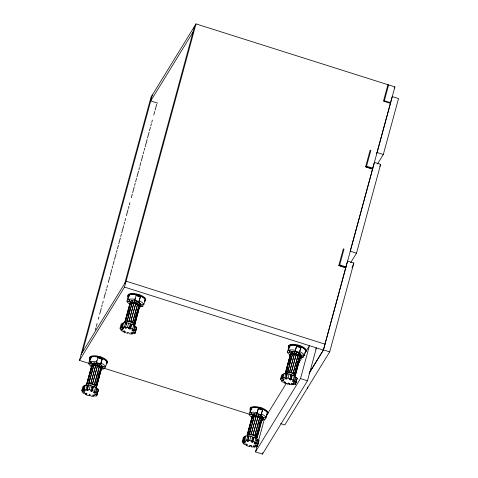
<?xml version="1.0" encoding="UTF-8"?>
<svg xmlns="http://www.w3.org/2000/svg" width="478" height="478" viewBox="0 0 478 478"><rect width="100%" height="100%" fill="white"/><g stroke="black" fill="none" stroke-linecap="round" stroke-linejoin="round"><path stroke-width="0.72" d="M87.659 385.674L86.62 384.748L86.649 383.971L92.164 363.662L93.258 363.244L92.947 363.125L87.432 383.428L87.743 383.553L86.649 383.971M92.164 363.662L92.451 364.469M95.743 387.64L95.433 387.515L96.526 387.096L102.071 366.011L101.037 365.09L101.348 365.114L100.488 367.104M96.526 387.096L101.324 369.44L101.354 368.658L100.314 367.731L100.631 367.755L95.833 385.417L95.516 385.393L96.466 381.898M101.497 368.807L102.071 366.011M125.618 323.331L125.929 323.355L124.889 322.435L124.919 321.652L129.717 303.99L130.811 303.572L130.5 303.446L125.702 321.108L126.013 321.234L124.919 321.652M129.687 304.773L129.717 303.99M130.38 302.813L130.745 301.469L130.434 301.349L130.721 302.15M134.013 325.321L133.703 325.201L134.796 324.783L139.624 306.338L137.527 304.558L135.585 303.918L130.787 321.58L132.729 322.22L138.244 301.911L139.618 302.795L134.103 323.098L133.786 323.074L134.826 324M134.796 324.783L139.624 306.338M139.767 306.488L140.341 303.691L139.307 302.771L139.618 302.795M247.449 435.625L247.162 434.819L252.133 416.529L252.444 416.655L247.473 434.944L247.162 434.819M252.133 416.529L247.132 435.601M252.653 415.298L252.683 414.516L253.77 414.097L253.465 413.972L247.945 434.281L248.255 434.406L247.473 434.944M256.256 438.493L255.951 438.368L257.039 437.95L261.866 419.511L259.638 417.82L254.84 435.482L253.029 434.747L257.965 416.995L255.993 416.529L251.195 434.191L255.497 418.955M261.836 420.287L261.866 419.511M262.189 418.985L262.589 416.864L261.55 415.944L261.185 417.282M286.442 374.208L285.402 373.282L285.432 372.505L290.953 352.196L292.04 351.778L291.735 351.653L286.214 371.962L286.525 372.087L285.432 372.505M285.402 373.282L290.23 354.843L291.323 354.425L291.012 354.3C292.799 354.389 297.382 353.29 295.673 356.343M294.526 376.174L294.215 376.049L295.308 375.63L300.859 354.545L299.82 353.624L299.455 354.969M295.308 375.63L300.106 357.968L300.136 357.191L299.097 356.265L299.413 356.289L294.615 373.951L294.299 373.927L294.872 371.83M300.459 356.672L300.859 354.545M89.428 363.549L79.479 360.4L150.988 97.213L196.01 23.9L394.906 86.912L323.403 350.099L309.039 373.479M82.437 352.28L152.339 95.014M95.373 329.957L95.959 327.8M96.347 326.36L97.13 323.486M98.301 319.173L98.886 317.022M99.669 314.142L101.228 308.394M101.617 306.954L102.208 304.803M102.597 303.363L103.182 301.206M103.965 298.332L105.524 292.578M105.919 291.144L106.504 288.987M106.893 287.547L107.478 285.39M108.261 282.516L109.821 276.768M110.215 275.328L111.774 269.58M112.163 268.14L112.748 265.983M113.143 264.549L114.117 260.952M114.511 259.518L116.07 253.764M116.459 252.33L117.05 250.173M117.439 248.733L118.413 245.142M118.807 243.702L120.366 237.954M120.761 236.514L121.346 234.357M121.735 232.923L123.688 225.736M124.077 224.296L124.662 222.139M125.057 220.705L125.642 218.548M126.419 215.674L127.984 209.92M128.373 208.486L128.958 206.329M129.353 204.889L129.938 202.732M131.307 197.701L132.281 194.11M132.669 192.67L134.234 186.922M134.623 185.482L135.208 183.325M135.603 181.885L136.577 178.294M136.965 176.854L138.53 171.106M138.919 169.666L139.504 167.515M139.899 166.075L140.873 162.478M141.261 161.044L142.826 155.29M143.215 153.856L143.8 151.699M144.195 150.259L144.78 148.102M145.169 146.668L147.122 139.48M147.511 138.04L149.076 132.292M149.465 130.853L150.445 127.262M150.833 125.822L151.418 123.665M151.807 122.231L152.392 120.074M153.761 115.043L154.741 111.446M155.129 110.012L156.688 104.258M91.334 366.345A8.676 3.262 15.2 0 1 88.693 363.388L89.972 358.667M85.658 394.392L87.086 393.968L86.01 393.394L84.588 393.818L82.969 392.952L82.521 392.056L84.815 392.378L84.516 391.787L82.222 391.464L81.774 390.568L82.885 386.475L85.359 385.119L90.348 385.435L95.522 387.27L98.45 389.767L97.082 394.607L94.746 393.944L94.572 394.44L96.915 395.097L96.658 395.85L95.164 396.053L93.563 394.995L92.577 395.133L94.178 396.19L92.684 396.399L90.808 396.005L90.695 395.037L89.195 394.72L89.308 395.688L87.277 395.258L85.658 394.392L86.004 393.131M88.693 363.388L90.659 364.027L91.657 362.563L89.691 361.924L90.975 357.203A8.676 3.262 15.2 0 1 98.133 357.084L96.389 362.485L100.631 363.866L102.376 358.464A8.676 3.262 15.2 0 1 106.803 362.348L105.519 367.068L103.553 366.429L102.555 367.893L104.521 368.532L104.885 367.188M82.7 390.06L83.728 386.278L84.343 385.943L83.315 389.719L85.413 390.634L84.797 390.974L82.7 390.06L81.774 390.568M90.659 364.027L91.208 362.001M83.315 389.719L84.248 389.212L85.359 385.119M86.62 384.748L90.993 368.663M91.591 366.459L91.418 367.092L91.447 366.309L92.541 365.891L92.23 365.766L95.6 365.831L90.802 383.493L95.773 365.204M86.96 384.097L91.931 365.801M92.111 365.132L92.475 363.788M86.124 389.331L87.145 385.555L88.388 385.632L87.36 389.409L88.275 390.49L87.032 390.412L86.124 389.331L84.248 389.212M88.502 380.757L89.069 378.654M90.402 373.76L90.969 371.663M91.352 370.265L91.925 368.168M92.254 366.943L92.541 365.891M90.802 383.493L88.848 383.207L93.646 365.545M92.947 363.125L94.363 362.898L93.628 364.947M87.032 390.412L88.06 386.63L87.145 385.555M88.974 383.362L93.772 365.7M93.939 365.067L94.363 362.898M100.631 367.755L99.257 366.877L94.459 384.533L92.517 383.9L98.169 363.501L96.198 363.035L95.648 365.049L99.293 366.339L99.974 364.23L101.348 365.114M96.389 362.485L96.938 360.46M95.959 364.529L96.198 363.035M87.36 389.409L89.237 389.528L90.348 385.435M89.308 395.688L89.649 394.428M92.517 383.9L96.699 368.508M96.885 367.809L97.446 366.142L95.481 365.676M97.488 365.61L98.169 363.501M91.178 390.215L92.206 386.439L93.491 386.893L92.463 390.669L91.77 391.41L90.479 390.956L91.178 390.215L89.237 389.528M91.77 391.41L92.792 387.634L93.491 386.893M94.327 384.629L99.257 366.877M99.293 366.339L99.974 364.23M100.631 363.866L102.376 358.464M96.849 380.5L97.416 378.403M97.799 377.005L99.316 371.406M97.082 394.607L97.339 393.854L96.239 392.922L97.261 389.14L96.532 388.518L95.51 392.301L94.405 391.363L95.522 387.27M96.556 386.32L96.245 386.296L101.76 365.993M97.357 382.776L97.93 380.679M98.307 379.281L98.88 377.184M124.764 283.364L194.66 26.099M102.555 367.893L102.919 366.548M79.479 360.4L124.501 287.087L196.01 23.9M96.658 395.85L97.942 391.321M129.604 304.026A8.676 3.262 15.2 0 1 126.963 301.068L128.241 296.348M124.268 330.812L123.927 332.073L125.356 331.648L124.28 331.081L122.858 331.499L121.239 330.633L120.791 329.736L123.085 330.059L122.786 329.467L120.492 329.145L120.038 328.249L121.155 324.156L123.629 322.799L128.618 323.116L133.792 324.95L136.72 327.448L135.352 332.288L133.015 331.63L132.842 332.12L135.184 332.784L136.379 328.505M126.963 301.068L128.929 301.708L129.926 300.244L127.961 299.604L129.245 294.884A8.676 3.262 15.2 0 1 136.403 294.765L134.659 300.166L138.901 301.546L140.646 296.145A8.676 3.262 15.2 0 1 145.073 300.029L143.788 304.749L141.823 304.11L140.819 305.579L142.791 306.219L143.34 304.193M120.97 327.741L121.998 323.959L122.613 323.624L121.585 327.4L123.683 328.314L123.067 328.655L120.97 327.741L120.038 328.249M128.929 301.708L129.478 299.682M121.585 327.4L122.517 326.892L123.629 322.799M129.891 303.363L130.434 301.349M123.067 328.655L123.408 327.394M124.889 322.435L129.263 306.344M129.401 305.818L129.861 304.139M125.23 321.778L130.201 303.488M131.217 300.805L130.673 302.819C132.645 303.859 133.876 299.336 131.217 300.805L131.528 300.931M125.302 328.093L124.394 327.012L125.415 323.236L126.658 323.313L125.302 328.093L126.545 328.171L125.63 327.089L129.448 327.896L130.476 324.12L131.761 324.574L130.733 328.356L130.04 329.091L128.749 328.637L129.436 326.115M127.722 314.936L128.289 312.839M128.672 311.441L129.239 309.344M129.072 321.174L133.75 303.357L129.072 321.174L127.118 320.887L132.633 300.584M127.244 321.043L132.042 303.381L130.5 303.446M134.043 302.885L134.467 300.716L136.439 301.182L135.758 303.291M134.659 300.166L135.208 298.141M134.222 302.21L134.467 300.716M127.507 327.209L128.618 323.116M135.937 302.616L136.439 301.182M130.787 321.58L135.716 303.829L133.75 303.357M130.04 329.091L131.062 325.315L131.761 324.574M132.597 322.309L138.244 301.911M138.901 301.546L140.646 296.145M134.169 321.676L134.736 319.579M135.119 318.181L136.636 312.588M137.019 311.184L137.586 309.087M135.609 331.541L134.509 330.603L135.531 326.821L134.802 326.205L133.78 329.981L132.675 329.043L133.792 324.95M134.509 330.603L132.526 330.656L132.866 329.396M134.515 323.976L139.313 306.314M139.48 305.687L140.03 303.673M135.059 322.56L136.577 316.962M136.959 315.564L137.527 313.466M137.909 312.068L138.668 309.266M138.859 308.567L139.14 307.521M139.797 305.711L140.341 303.691M123.927 332.073L127.578 333.369L127.465 332.401L128.964 332.718L129.078 333.686L130.954 334.08L132.448 333.871L132.788 332.616M132.448 333.871L130.847 332.813L131.832 332.676L133.434 333.734L134.927 333.53L135.854 330.119M251.846 417.198A8.676 3.262 15.2 0 1 249.205 414.241L250.49 409.515M243.374 441.648L243.033 442.909L245.328 443.231L245.035 442.634L242.734 442.311L242.286 441.415L243.398 437.322L245.871 435.972L250.86 436.289L256.035 438.117L258.962 440.614L257.17 446.697L255.676 446.906L254.075 445.843L253.089 445.98L254.69 447.044L255.031 445.783M249.205 414.241L251.171 414.88L252.169 413.416L250.203 412.777L251.488 408.051A8.676 3.262 15.2 0 1 258.652 407.937L256.901 413.339L261.143 414.719L262.888 409.317A8.676 3.262 15.2 0 1 267.316 413.201L266.031 417.921L264.065 417.282L263.067 418.746L265.033 419.385L265.583 417.36M243.212 440.907L244.24 437.131L244.856 436.796L243.828 440.573L245.925 441.487L245.31 441.821L243.212 440.907L242.286 441.415M251.171 414.88L251.721 412.855M243.828 440.573L244.76 440.065L245.871 435.972M252.318 415.86L252.683 414.516M252.623 415.985L252.987 414.641M246.636 440.184L247.664 436.402L248.901 436.48L247.879 440.262L248.787 441.337L247.55 441.26L246.636 440.184L244.76 440.065M248.638 433.002L249.205 430.905M249.588 429.507L250.155 427.41M251.488 422.516L252.055 420.413M252.766 417.79L253.053 416.744L252.743 416.619L256.118 416.685L255.688 418.256M250.161 445.275L249.821 446.536L247.789 446.105L246.17 445.245L246.517 443.984M251.314 434.341L249.361 434.06L254.876 413.751L253.465 413.972M247.55 441.26L248.572 437.484L247.664 436.402M249.486 434.209L254.876 413.751M256.71 413.882L256.286 416.051L256.71 413.882L258.682 414.348L253.029 434.747M256.901 413.339L258.186 408.612L262.428 409.993L262.888 409.317M247.879 440.262L249.749 440.375L250.86 436.289M258.682 414.348L258.001 416.458L256.16 415.902M251.691 441.069L252.719 437.292L254.003 437.746L252.982 441.523L252.282 442.264L250.998 441.803L251.691 441.069L249.749 440.375M252.282 442.264L253.31 438.487L254.003 437.746M254.69 447.044L251.32 446.852L251.661 445.592M257.552 430.654L256.029 436.247L256.345 436.271L261.86 415.962C260.044 413.303 258.741 418.113 261.317 417.981L261 417.957M254.84 435.482L260.492 415.083M261.143 414.719L262.428 409.993M257.929 429.25L258.502 427.153M258.879 425.755L260.402 420.162M257.427 445.95L255.091 445.293L255.258 444.797L257.594 445.454L257.851 444.707L256.752 443.769L257.779 439.993L257.05 439.372L256.023 443.148L254.923 442.21L256.035 438.117M256.752 443.769L254.768 443.823L255.109 442.562M257.068 437.167L256.758 437.149L262.273 416.84M258.443 431.532L259.01 429.435M259.393 428.031L259.96 425.934M261.245 421.214L261.532 420.162M262.589 416.864L261.729 418.853M257.039 437.95L262.01 419.66M263.067 418.746L263.432 417.396M315.647 349.149L316.424 347.888L307.485 380.787L262.458 454.1L255.479 451.889L258.006 442.592M258.395 441.164L264.226 419.708M257.17 446.697L258.962 440.614M290.116 354.879A8.676 3.262 15.2 0 1 287.475 351.922L288.76 347.201M284.786 381.665L284.44 382.926L285.868 382.502L284.798 381.928L283.37 382.352L281.751 381.486L281.303 380.59L283.597 380.912L283.305 380.315L281.004 379.992L280.556 379.096L281.667 375.003L284.141 373.653L289.13 373.969L294.305 375.804L297.232 378.295L295.864 383.135L293.528 382.478L293.361 382.974L295.697 383.631L295.44 384.378L293.946 384.587L292.345 383.523L291.359 383.661L292.96 384.724L293.301 383.464M287.475 351.922L289.441 352.561L290.439 351.097L288.473 350.458L289.758 345.731A8.676 3.262 15.2 0 1 296.916 345.618L295.171 351.019L299.413 352.4L301.158 346.998A8.676 3.262 15.2 0 1 305.585 350.882L304.301 355.602L302.335 354.963L301.337 356.427L303.303 357.066L303.853 355.046M281.482 378.588L282.51 374.812L283.125 374.477L282.098 378.253L284.195 379.168L283.579 379.508L281.482 378.588L280.556 379.096M289.441 352.561L289.991 350.535M282.098 378.253L283.03 377.745L284.141 373.653M262.458 454.1L262.846 452.672M285.742 372.631L290.714 354.335M290.893 353.666L291.257 352.322M284.906 377.865L285.934 374.089L287.17 374.166L286.149 377.943L287.057 379.024L285.82 378.94L284.906 377.865L283.03 377.745M286.716 371.388L287.475 368.586M288.808 363.692L289.375 361.595M289.758 360.197L290.325 358.094M291.861 352.453L291.496 353.792L291.186 353.672M294.245 354.891L289.584 372.027L287.756 371.89L292.428 354.079M291.735 351.653L293.145 351.432L292.411 353.475M285.82 378.94L286.842 375.164L285.934 374.089M287.756 371.89L292.554 354.234M292.721 353.601L293.145 351.432M289.584 372.027L294.98 351.563L296.952 352.035L291.299 372.434L293.241 373.067L298.039 355.405L299.413 356.289M295.721 348.994L296.27 346.968M286.149 377.943L288.019 378.062L289.13 373.969M294.98 351.563L294.556 353.732L298.081 354.873L298.756 352.764L300.13 353.648L299.581 355.662M284.44 382.926L288.091 384.216L288.431 382.962M291.299 372.434L295.482 357.042M296.27 354.138L296.952 352.035M289.961 378.749L290.988 374.973L292.273 375.427L291.251 379.203L290.552 379.944L289.268 379.49L289.961 378.749L288.019 378.062M290.552 379.944L291.58 376.168L292.273 375.427M292.96 384.724L289.59 384.533L289.931 383.278M293.11 373.163L298.756 352.764M299.413 352.4L301.158 346.998M295.249 370.432L295.822 368.335M296.199 366.937L297.722 361.338M298.099 359.94L298.672 357.843M295.864 383.135L296.121 382.388L295.022 381.45L296.049 377.674L295.32 377.052L294.293 380.829L293.193 379.896L294.305 375.804M295.338 374.854L295.028 374.83L300.543 354.521M295.189 374.806L295.762 372.709M296.139 371.31L297.663 365.718M298.039 364.314L298.613 362.216M301.337 356.427L301.702 355.076M295.44 384.378L296.724 379.855M255.479 451.889L300.507 378.576L309.445 345.678L304.785 353.26M387.927 84.702L383.458 101.151L390.436 103.362M339.553 265.535L344.023 249.086L343.324 248.865L338.765 265.643L345.743 267.853M366.369 166.84L370.838 150.391L370.139 150.17L365.58 166.947L372.559 169.158M384.157 101.372L388.626 84.923M309.433 372.655L323.415 349.89L347.548 261.066L353.828 263.055L329.695 351.88L284.822 424.954L280.634 423.627M376.27 153.767L377.046 152.5L392.241 96.574L398.521 98.564L383.326 154.49L377.471 164.02M356.51 253.185L380.643 164.36L374.364 162.371L350.231 251.195L356.51 253.185L350.709 262.637M97.769 391.757L98.45 389.767M136.039 329.438L136.72 327.448M134.927 333.53L135.184 332.784M296.551 380.285L297.232 378.295M379.867 166.452L380.643 164.36M307.258 388.417L307.778 387.025M352.017 267.931L353.828 263.055M193.052 32.02L150.725 100.936L157.704 103.146M81.087 354.479L126.114 281.166L325.01 344.178M394.231 88.012L394.906 86.912M265.971 416.463L286.155 383.595M298.188 364.003L302.454 357.054M136.403 294.765L135.943 295.446L140.179 296.826M98.133 357.084L97.673 357.765L101.91 359.145M128.749 328.637L129.448 327.896M92.206 386.439L91.507 387.174L92.792 387.634M290.988 374.973L290.289 375.708L291.58 376.168M137.562 304.02L139.068 304.809L138.757 304.785M298.039 355.405L296.097 354.772M253.053 416.744L251.96 417.163L252.247 417.963M246.17 445.245L247.598 444.821L246.529 444.247L245.1 444.671L243.481 443.805L243.033 442.909M125.702 321.108L127.118 320.887M87.432 383.428L88.848 383.207M286.214 371.962L287.631 371.741M247.945 434.281L249.361 434.06M134.21 326.856L135.531 326.821M133.78 329.981L131.797 330.035L132.526 330.656M294.723 377.71L296.049 377.674M294.293 380.829L292.309 380.882L293.038 381.504L295.022 381.45M95.941 389.176L97.261 389.14M95.51 392.301L93.527 392.348L94.256 392.97L96.239 392.922M256.459 440.029L257.779 439.993M256.023 443.148L254.039 443.202L254.768 443.823M122.517 326.892L124.394 327.012M132.759 300.734L134.593 300.871M132.042 303.381L133.87 303.512M293.271 351.587L295.105 351.718M299.82 353.624L300.13 353.648M290.2 355.62L290.516 355.644M94.489 363.053L96.323 363.184M255.001 413.906L256.835 414.038M261.55 415.944L261.86 415.962M256.286 416.051L252.916 415.985L253.226 416.111M133.918 302.729L135.889 303.195M128.946 321.019L130.918 321.485M289.465 371.872L291.431 372.338M90.683 383.338L92.648 383.804M251.195 434.191L253.161 434.657M384.33 100.739L390.61 102.728M377.046 152.5L383.326 154.49M366.542 166.207L372.822 168.196M365.67 166.619L372.649 168.83M339.727 264.902L346.006 266.891M338.854 265.314L345.833 267.525M323.415 349.89L329.695 351.88M124.501 287.087L323.403 350.099M300.507 378.576L307.485 380.787M104.341 368.275L249.964 414.414M296.456 346.299L300.698 347.673M291.251 379.203L293.193 379.896M129.777 324.861L131.062 325.315M130.733 328.356L132.675 329.043M252.02 438.027L253.31 438.487M252.982 441.523L254.923 442.21M92.463 390.669L94.405 391.363M296.814 352.125L298.625 352.854M300.519 355.202L300.823 355.327M299.796 357.849L300.106 357.968M136.302 301.271L138.112 302.006M140.006 304.349L140.311 304.474M139.283 306.995L139.594 307.121M258.544 414.444L260.355 415.173M262.249 417.521L262.559 417.647M257.827 417.091L259.638 417.82M98.032 363.591L99.842 364.326M101.736 366.668L102.041 366.793M97.315 366.238L99.125 366.967M101.013 369.315L101.324 369.44M293.241 373.067L294.615 373.951M132.729 322.22L134.103 323.098M254.971 435.386L256.345 436.271M94.459 384.533L95.833 385.417M91.531 366.859L91.525 366.847A5.557 2.091 15.2 0 1 96.711 365.126A5.557 2.091 15.2 0 1 101.473 369.261M125.415 323.236L126.329 324.311M294.299 373.927L295.028 374.83M256.029 436.247L256.758 437.149M95.516 385.393L96.245 386.296M289.59 384.533L289.477 383.565L287.977 383.248L288.091 384.216M251.32 446.852L251.207 445.884L249.707 445.568L249.821 446.536M142.791 306.219A8.676 3.262 15.2 0 1 139.803 306.792M127.961 299.604A8.676 3.262 15.2 0 1 135.125 299.491M139.361 300.865A8.676 3.262 15.2 0 1 143.788 304.749M128.337 296.695A9.202 3.46 15.2 0 1 136.385 293.892A9.202 3.46 15.2 0 1 145.551 300.321M128.164 297.322A9.202 3.46 15.2 0 1 137.377 294.801A9.202 3.46 15.2 0 1 144.601 301.648M144.535 300.369A1.04 0.394 15.2 0 1 144.529 301.009M145.091 300.1A1.04 0.394 15.2 0 1 145.091 300.202M139.271 295.5A1.04 0.394 15.2 0 1 137.843 295.183M137.658 294.651A1.04 0.394 15.2 0 1 138.65 294.675A1.04 0.394 15.2 0 1 139.51 295.165M129.275 296.199A1.04 0.394 15.2 0 1 128.391 295.595A1.04 0.394 15.2 0 1 129.263 295.398M129.191 295.482A1.04 0.394 15.2 0 1 128.642 295.141M126.652 322.889A3.471 1.309 15.2 0 1 130.13 321.939A3.471 1.309 15.2 0 1 132.854 324.52M129.622 305.161A5.557 2.091 15.2 0 1 135.513 303.626A5.557 2.091 15.2 0 1 138.835 307.88M129.795 304.528A5.557 2.091 15.2 0 1 134.981 302.807A5.557 2.091 15.2 0 1 139.743 306.942M303.303 357.066A8.676 3.262 15.2 0 1 300.315 357.646M288.473 350.458A8.676 3.262 15.2 0 1 295.637 350.338M299.879 351.718A8.676 3.262 15.2 0 1 304.301 355.602M288.431 346.532A9.202 3.46 15.2 0 1 299.216 345.355A9.202 3.46 15.2 0 1 305.281 351.868A1.04 0.394 15.2 0 0 305.233 351.342M288.676 348.175A9.202 3.46 15.2 0 1 297.89 345.648A9.202 3.46 15.2 0 1 305.113 352.501M299.939 346.299A1.04 0.394 15.2 0 1 298.947 346.281A1.04 0.394 15.2 0 1 298.087 345.791M299.031 345.492A1.04 0.394 15.2 0 1 299.921 345.893M289.788 347.052A1.04 0.394 15.2 0 1 288.909 346.401A1.04 0.394 15.2 0 1 290.038 346.305M289.961 346.425A1.04 0.394 15.2 0 1 289.082 345.875M287.164 373.742A3.471 1.309 15.2 0 1 290.642 372.786A3.471 1.309 15.2 0 1 293.367 375.373M290.134 356.008A5.557 2.091 15.2 0 1 296.025 354.479A5.557 2.091 15.2 0 1 299.348 358.733M289.979 354.76A5.557 2.091 15.2 0 1 296.199 353.845A5.557 2.091 15.2 0 1 300.256 357.795M265.033 419.385A8.676 3.262 15.2 0 1 262.046 419.965M250.203 412.777A8.676 3.262 15.2 0 1 257.367 412.657M261.609 414.038A8.676 3.262 15.2 0 1 266.031 417.921M250.161 408.851A9.202 3.46 15.2 0 1 259.793 407.34A9.202 3.46 15.2 0 1 267.794 413.494M250.406 410.494A9.202 3.46 15.2 0 1 259.626 407.967A9.202 3.46 15.2 0 1 266.844 414.82M266.963 413.661A1.04 0.394 15.2 0 1 266.957 414.151M261.669 408.618A1.04 0.394 15.2 0 1 260.546 408.559A1.04 0.394 15.2 0 1 259.775 407.997M259.805 407.901A1.04 0.394 15.2 0 1 261.269 407.979M261.753 408.332A1.04 0.394 15.2 0 1 261.795 408.445M251.781 409.431A1.04 0.394 15.2 0 1 250.633 408.768A1.04 0.394 15.2 0 1 251.769 408.624M251.691 408.738A1.04 0.394 15.2 0 1 251.016 408.433M250.878 408.003A1.04 0.394 15.2 0 1 251.195 407.907M248.739 435.679A3.471 1.309 15.2 0 1 252.808 435.231A3.471 1.309 15.2 0 1 255.097 437.693M251.864 418.328A5.557 2.091 15.2 0 1 257.756 416.798A5.557 2.091 15.2 0 1 261.078 421.046M251.709 417.079A5.557 2.091 15.2 0 1 257.929 416.165A5.557 2.091 15.2 0 1 261.986 420.108M104.521 368.532A8.676 3.262 15.2 0 1 101.533 369.112M89.691 361.924A8.676 3.262 15.2 0 1 96.855 361.804M101.091 363.184A8.676 3.262 15.2 0 1 105.519 367.068M90.067 359.014A9.202 3.46 15.2 0 1 99.281 356.486A9.202 3.46 15.2 0 1 106.498 363.34M89.894 359.641A9.202 3.46 15.2 0 1 99.107 357.12A9.202 3.46 15.2 0 1 106.331 363.967M106.265 362.688A1.04 0.394 15.2 0 1 106.445 363.298M101.157 357.771A1.04 0.394 15.2 0 1 100.165 357.747A1.04 0.394 15.2 0 1 99.305 357.263M100.249 356.958A1.04 0.394 15.2 0 1 101.133 357.359M91.005 358.518A1.04 0.394 15.2 0 1 90.121 357.914A1.04 0.394 15.2 0 1 90.993 357.717M91.173 357.891A1.04 0.394 15.2 0 1 90.497 357.09M88.382 385.208A3.471 1.309 15.2 0 1 91.86 384.258A3.471 1.309 15.2 0 1 94.584 386.839M91.352 367.48A5.557 2.091 15.2 0 1 96.544 365.754A5.557 2.091 15.2 0 1 101.3 369.888M137.676 295.81A1.04 0.394 15.2 0 0 139.355 296.002A1.04 0.394 15.2 0 0 138.088 295.231A1.04 0.394 15.2 0 0 137.676 295.81M298.188 346.664A1.04 0.394 15.2 0 0 299.867 346.855A1.04 0.394 15.2 0 0 298.601 346.078A1.04 0.394 15.2 0 0 298.188 346.664M259.918 408.983A1.04 0.394 15.2 0 0 261.597 409.174A1.04 0.394 15.2 0 0 260.331 408.397A1.04 0.394 15.2 0 0 259.918 408.983M99.406 358.13A1.04 0.394 15.2 0 0 101.085 358.321A1.04 0.394 15.2 0 0 99.818 357.55A1.04 0.394 15.2 0 0 99.406 358.13"/></g></svg>
